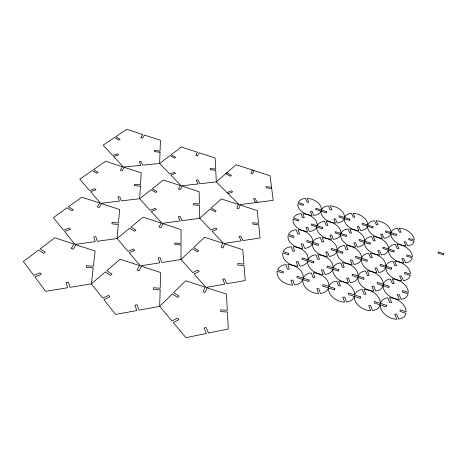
<?xml version="1.0" encoding="UTF-8"?>
<svg xmlns="http://www.w3.org/2000/svg" width="467" height="467" viewBox="0 0 467 467"><rect width="100%" height="100%" fill="white"/><g stroke="black" fill="none" stroke-linecap="round" stroke-linejoin="round"><path stroke-width="0.7" d="M253.937 170.548L252.635 173.817L250.913 173.257L252.227 169.994M228.229 193.752L232.636 191.937L231.486 190.793L227.073 192.597M271.531 187.226L266.091 186.637L266.237 187.874L271.689 188.464M226.88 172.749L231.469 175.411L230.482 176.275L225.882 173.607M257.264 202.409L255.145 198.475L253.441 198.691L255.554 202.631M390.844 233.804A12.399 7.881 25.4 0 0 406.016 245.94L404.013 241.766L405.683 241.725L407.691 245.899A12.399 7.881 25.4 0 0 414.101 241.351L408.713 239.6L408.858 238.374L414.241 240.12A12.399 7.881 25.4 0 0 399.168 228.188L401.106 232.227L399.454 232.251L397.522 228.217A12.399 7.881 25.4 0 0 391.031 232.589M388.381 250.224A12.732 8.272 26.1 0 0 403.908 262.863L401.871 258.485L403.581 258.432L405.63 262.804A12.732 8.272 26.1 0 0 412.227 257.977L406.699 256.179L406.856 254.889L412.373 256.681A12.732 8.272 26.1 0 0 396.938 244.27L398.917 248.491L397.224 248.532L395.251 244.311A12.732 8.272 26.1 0 0 388.573 248.946M390.78 233.78A12.329 7.91 24 0 1 384.148 238.258L382.263 234.125L380.576 234.154L382.455 238.293A12.329 7.91 24 0 1 367.558 226.25M367.78 225.047A12.329 7.91 24 0 1 374.487 220.745L376.303 224.744L377.972 224.72L376.151 220.728A12.329 7.91 24 0 1 390.961 232.566M388.311 250.201A12.65 8.307 24.6 0 1 381.486 254.953L379.572 250.627L377.838 250.668L379.753 255A12.65 8.307 24.6 0 1 364.505 242.466M364.745 241.2A12.65 8.307 24.6 0 1 371.644 236.641L373.489 240.82L375.205 240.785L373.349 236.606A12.65 8.307 24.6 0 1 388.503 248.923M367.488 226.226A12.265 7.927 22.5 0 1 360.641 230.622L358.878 226.536L357.179 226.559L358.93 230.651A12.265 7.927 22.5 0 1 344.302 218.702M344.57 217.517A12.265 7.927 22.5 0 1 351.488 213.291L353.186 217.243L354.867 217.231L353.169 213.279A12.265 7.927 22.5 0 1 367.716 225.024M364.435 242.443A12.58 8.33 23 0 1 357.383 247.113L355.597 242.828L353.846 242.869L355.632 247.154A12.58 8.33 23 0 1 340.671 234.714M340.951 233.465A12.58 8.33 23 0 1 348.078 228.988L349.795 233.121L351.528 233.091L349.801 228.958A12.58 8.33 23 0 1 364.674 241.176M344.237 218.679A12.218 7.945 21 0 1 337.174 223.004L335.534 218.959L333.812 218.976L335.446 223.028A12.218 7.945 21 0 1 321.086 211.166M321.401 209.998A12.218 7.945 21 0 1 328.523 205.848L330.099 209.759L331.803 209.747L330.222 205.836A12.218 7.945 21 0 1 344.506 217.494M340.601 234.691A12.527 8.348 21.3 0 1 333.321 239.285L331.663 235.047L329.895 235.082L331.547 239.32A12.527 8.348 21.3 0 1 316.871 226.98M317.198 225.748A12.527 8.348 21.3 0 1 324.542 221.34L326.135 225.438L327.887 225.409L326.281 221.323A12.527 8.348 21.3 0 1 340.887 233.447M321.016 211.148A12.183 7.951 19.4 0 1 313.742 215.392L312.225 211.393L310.485 211.405L311.997 215.41A12.183 7.951 19.4 0 1 297.905 203.647L303.258 205.381L303.603 204.219L298.261 202.491A12.183 7.951 19.4 0 1 305.599 198.411L307.053 202.281L308.775 202.275L307.309 198.411A12.183 7.951 19.4 0 1 321.331 209.975M316.801 226.956A12.486 8.353 19.6 0 1 309.294 231.469L307.765 227.277L305.978 227.301L307.502 231.498A12.486 8.353 19.6 0 1 293.107 219.257L298.594 221.037L298.962 219.817L293.48 218.036A12.486 8.353 19.6 0 1 301.046 213.711L302.517 217.762L304.28 217.745L302.803 213.693A12.486 8.353 19.6 0 1 317.128 225.724M385.795 267.498A13.082 8.692 26.9 0 0 401.696 280.667L399.612 276.079L401.375 276.009L403.465 280.597A13.082 8.692 26.9 0 0 410.254 275.466L404.58 273.615L404.743 272.255L410.405 274.1A13.082 8.692 26.9 0 0 394.603 261.17L396.617 265.595L394.878 265.647L392.87 261.228A13.082 8.692 26.9 0 0 385.993 266.149M385.719 267.474A12.988 8.733 25.3 0 1 378.69 272.518L376.741 267.988L374.96 268.046L376.904 272.588A12.988 8.733 25.3 0 1 361.3 259.524M361.551 258.193A12.988 8.733 25.3 0 1 368.661 253.347L370.535 257.726L372.298 257.673L370.413 253.301A12.988 8.733 25.3 0 1 385.923 266.126M361.23 259.5A12.913 8.762 23.5 0 1 353.963 264.462L352.141 259.973L350.343 260.026L352.153 264.52A12.913 8.762 23.5 0 1 336.847 251.561M337.145 250.242A12.913 8.762 23.5 0 1 344.488 245.484L346.234 249.816L348.014 249.769L346.257 245.444A12.913 8.762 23.5 0 1 361.481 258.169M336.777 251.538A12.854 8.78 21.7 0 1 329.27 256.412L327.589 251.976L325.773 252.022L327.443 256.465A12.854 8.78 21.7 0 1 312.435 243.611M312.785 242.309A12.854 8.78 21.7 0 1 320.356 237.633L321.973 241.918L323.765 241.883L322.148 237.598A12.854 8.78 21.7 0 1 337.075 250.219M312.365 243.587A12.813 8.791 19.8 0 1 304.618 248.38L303.077 243.99L301.238 244.031L302.774 248.426A12.813 8.791 19.8 0 1 288.063 235.672L293.69 237.505L294.076 236.22L288.46 234.393A12.813 8.791 19.8 0 1 296.265 229.793L297.748 234.031L299.563 234.002L298.069 229.764A12.813 8.791 19.8 0 1 312.709 242.285M383.063 285.687A13.45 9.147 27.8 0 0 399.361 299.429L397.236 294.613L399.046 294.531L401.182 299.341A13.45 9.147 27.8 0 0 408.17 293.883L402.35 291.98L402.525 290.55L408.333 292.441A13.45 9.147 27.8 0 0 392.14 278.962L394.195 283.597L392.408 283.673L390.359 279.032A13.45 9.147 27.8 0 0 383.279 284.269M382.993 285.664A13.35 9.194 26 0 1 375.742 291.034L373.752 286.277L371.925 286.353L373.909 291.116A13.35 9.194 26 0 1 357.92 277.486M358.189 276.085A13.35 9.194 26 0 1 365.515 270.936L367.424 275.524L369.234 275.454L367.319 270.872A13.35 9.194 26 0 1 383.203 284.245M357.85 277.462A13.269 9.229 24.2 0 1 350.349 282.739L348.505 278.034L346.66 278.104L348.493 282.815A13.269 9.229 24.2 0 1 332.825 269.296M333.14 267.912A13.269 9.229 24.2 0 1 340.712 262.845L342.486 267.393L344.313 267.328L342.533 262.793A13.269 9.229 24.2 0 1 358.113 276.061M332.749 269.272A13.199 9.252 22.2 0 1 325.003 274.462L323.298 269.803L321.43 269.868L323.123 274.532A13.199 9.252 22.2 0 1 307.771 261.117M308.132 259.751A13.199 9.252 22.2 0 1 315.955 254.778L317.583 259.273L319.434 259.214L317.793 254.725A13.199 9.252 22.2 0 1 333.064 267.889M307.695 261.094A13.152 9.264 20.1 0 1 299.691 266.202L298.133 261.59L296.247 261.648L297.794 266.26A13.152 9.264 20.1 0 1 282.751 252.956L288.53 254.842L288.933 253.488L283.165 251.608A13.152 9.264 20.1 0 1 291.233 246.716L292.727 251.164L294.589 251.118L293.089 246.675A13.152 9.264 20.1 0 1 308.062 259.728M380.185 304.875A13.841 9.638 28.8 0 0 396.903 319.235L394.732 314.168L396.594 314.069L398.771 319.124A13.841 9.638 28.8 0 0 405.981 313.31L399.997 311.355L400.184 309.837L406.15 311.793A13.841 9.638 28.8 0 0 389.542 297.712L391.644 302.581L389.805 302.674L387.715 297.8A13.841 9.638 28.8 0 0 380.412 303.375M380.109 304.852A13.736 9.69 26.9 0 1 372.631 310.573L370.605 305.57L368.726 305.663L370.745 310.672A13.736 9.69 26.9 0 1 354.36 296.428M354.64 294.951A13.736 9.69 26.9 0 1 362.205 289.464L364.143 294.286L366.005 294.204L364.056 289.388A13.736 9.69 26.9 0 1 380.336 303.352M354.284 296.405A13.642 9.731 24.9 0 1 346.543 302.032L344.669 297.082L342.766 297.17L344.628 302.126A13.642 9.731 24.9 0 1 328.581 287.999M328.914 286.54A13.642 9.731 24.9 0 1 336.736 281.146L338.528 285.921L340.414 285.839L338.604 281.076A13.642 9.731 24.9 0 1 354.564 294.928M328.505 287.976A13.566 9.76 22.7 0 1 320.496 293.51L318.774 288.612L316.848 288.694L318.564 293.597A13.566 9.76 22.7 0 1 302.844 279.587M303.229 278.145A13.566 9.76 22.7 0 1 311.308 272.845L312.96 277.561L314.863 277.491L313.205 272.775A13.566 9.76 22.7 0 1 328.838 286.516M302.768 279.564A13.514 9.772 20.4 0 1 294.496 284.998L292.926 280.159L290.982 280.229L292.54 285.08A13.514 9.772 20.4 0 1 277.153 271.187L283.084 273.125L283.51 271.695L277.591 269.763A13.514 9.772 20.4 0 1 285.927 264.55L287.433 269.22L289.353 269.155L287.841 264.491A13.514 9.772 20.4 0 1 303.153 278.122M181.044 244.994L181.003 259.483L192.743 272.576L197.909 270.119L199.175 271.52L194.009 273.983L206.075 287.444L224.896 284.117L222.671 279.225L224.639 278.881L226.869 283.767L245.222 280.521L244.048 265.6L237.849 265.075L237.738 263.528L243.926 264.053L242.799 249.746L224.662 243.821L223.01 247.965L221.072 247.335L222.741 243.196L204.628 237.277L193.642 247.603L198.744 250.767L197.564 251.894L192.451 248.724L181.003 259.483L161.961 262.483L160.082 257.72L158.05 258.035L159.912 262.804L140.386 265.881L129.161 252.717L134.648 250.365L133.474 248.999L127.981 251.339L117.059 238.532L118.309 224.469L111.917 223.874L112.057 222.409L118.437 223.004L119.628 209.514L101.643 203.641L99.226 207.511L97.305 206.887L99.734 203.017L81.772 197.15L68.573 206.694L73.389 209.759L71.965 210.804L67.143 207.727L53.396 217.675L63.506 230.196L69.309 227.966L70.4 229.303L64.592 231.539L74.983 244.41L95.215 241.585L93.698 236.944L95.811 236.652L97.334 241.287L117.059 238.532L129.668 228.182L134.63 231.305L135.938 230.219L130.976 227.108L143.077 217.173L161.109 223.063L159.06 227.067L160.987 227.698L163.024 223.687L181.085 229.589L181.05 243.488L174.769 242.928L174.751 244.434L181.044 244.994M160.152 289.943L159.679 306.358L171.961 320.998L177.6 318.109L178.925 319.667L173.28 322.574L185.93 337.653L206.326 333.473L204.056 327.957L206.18 327.525L208.463 333.035L228.31 328.972L227.4 312.055L220.751 311.588L220.669 309.831L227.306 310.304L226.431 294.128L207.097 287.783L205.217 292.494L203.151 291.817L205.048 287.112L185.743 280.772L173.636 292.657L179.042 296.142L177.74 297.438L172.323 293.947L159.679 306.358L139.038 310.141L137.164 304.776L134.951 305.173L136.819 310.549L115.612 314.437L103.925 299.703L109.938 296.93L108.718 295.401L102.705 298.162L91.357 283.854L93.202 267.924L86.331 267.369L86.535 265.717L93.394 266.272L95.163 251.036L75.998 244.743L73.249 249.15L71.2 248.479L73.967 244.078L54.832 237.791L40.209 248.783L45.281 252.151L43.705 253.347L38.621 249.973L23.35 261.45L33.77 275.425L40.144 272.798L41.271 274.292L34.891 276.931L45.62 291.326L67.627 287.73L66.168 282.5L68.462 282.132L69.933 287.351L91.357 283.854L105.326 271.911L110.574 275.343L112.016 274.094L106.774 270.667L120.142 259.238L139.364 265.548L137.029 270.101L139.084 270.772L141.402 266.213L160.654 272.535L160.199 288.238L153.45 287.725L153.386 289.429L160.152 289.943M160.023 152.254L159.626 163.479L169.755 173.975L174.419 172.259L175.504 173.38L170.84 175.102L181.208 185.86L198.061 183.945L196.228 180.11L197.99 179.912L199.829 183.747L216.309 181.879L236.109 164.769L270.078 175.773L273.201 200.349L239.256 204.739L216.309 181.879L215.754 170.321L210.226 169.708L210.173 168.505L215.696 169.118L215.159 157.986L199.082 152.779L197.471 155.943L195.755 155.388L197.378 152.224L181.319 147.029L171.208 154.694L175.685 157.321L174.6 158.155L170.116 155.523L159.626 163.479L142.61 165.16L141.052 161.419L139.23 161.6L140.789 165.341L123.387 167.058L113.668 156.527L118.589 154.892L117.567 153.795L112.652 155.423L103.166 145.144L114.555 137.508L118.922 140.1L120.107 139.3L115.74 136.714L126.726 129.347L142.727 134.525L140.806 137.584L142.511 138.139L144.426 135.08L160.444 140.263L160.064 151.08L154.466 150.438L154.419 151.612L160.023 152.254M140.409 186.205L139.639 198.72L150.152 210.278L155.196 208.282L156.328 209.514L151.285 211.522L162.067 223.378L180.163 220.944L178.306 216.682L180.198 216.437L182.06 220.693L199.73 218.317L210.168 208.918L215.007 211.82L216.087 210.833L211.253 207.938L221.294 198.895L238.351 204.441L236.874 208.107L238.695 208.696L240.161 205.031L257.241 210.582L258.555 223.337L252.764 222.777L252.898 224.16L258.695 224.72L260.066 237.983L243.003 240.575L240.826 236.214L239.005 236.483L241.17 240.855L223.699 243.505L212.176 231.393L216.933 229.285L215.725 228.024L210.967 230.12L199.73 218.317L199.438 205.422L193.548 204.832L193.531 203.489L199.403 204.079L199.123 191.686L182.112 186.152L180.309 189.707L178.493 189.112L180.309 185.568L163.316 180.046L152.289 188.744L157 191.593L155.815 192.538L151.098 189.684L139.639 198.72L121.362 200.886L119.815 196.735L117.859 196.963L119.4 201.114L100.691 203.332L90.639 191.727L95.969 189.824L94.912 188.615L89.588 190.513L79.793 179.205L92.262 170.525L96.85 173.339L98.14 172.428L93.563 169.62L105.565 161.267L122.488 166.766L120.334 170.198L122.144 170.782L124.286 167.349L141.232 172.86L140.491 184.903L134.531 184.278L134.438 185.58L140.409 186.205M443.65 253.628L443.568 254.894L438.099 253.12L438.192 251.859L443.65 253.628M386.372 305.325L386.156 306.825L374.137 302.896L374.376 301.402L386.372 305.325M389.081 286.16L388.877 287.584L377.178 283.767L377.4 282.354L389.081 286.16M391.65 267.988L391.457 269.342L380.056 265.63L380.272 264.287L391.65 267.988M394.084 250.738L393.903 252.022L382.794 248.409L382.998 247.131L394.084 250.738M396.407 234.329L396.232 235.555L385.392 232.035L385.584 230.821L396.407 234.329M360.588 296.895L360.326 298.378L348.324 294.455L348.615 292.984L360.588 296.895M363.98 277.976L363.729 279.377L352.048 275.571L352.322 274.17L363.98 277.976M367.196 260.031L366.957 261.362L355.574 257.656L355.836 256.33L367.196 260.031M370.249 242.986L370.022 244.259L358.925 240.651L359.176 239.39L370.249 242.986M373.151 226.787L372.935 227.995L362.112 224.481L362.351 223.284L373.151 226.787M334.851 288.483L334.535 289.949L322.557 286.032L322.901 284.572L334.851 288.483M338.925 269.798L338.622 271.187L326.958 267.381L327.285 266.003L338.925 269.798M342.784 252.081L342.498 253.4L331.132 249.699L331.442 248.386L342.784 252.081M346.45 235.251L346.175 236.506L335.096 232.905L335.394 231.661L346.45 235.251M349.935 219.251L349.672 220.447L338.867 216.939L339.147 215.754L349.935 219.251M309.16 280.083L308.786 281.531L296.831 277.62L297.228 276.184L309.16 280.083M313.906 261.637L313.555 263.009L301.91 259.208L302.289 257.848L313.906 261.637M318.406 244.142L318.074 245.444L306.731 241.748L307.088 240.458L318.406 244.142M322.685 227.528L322.364 228.766L311.308 225.17L311.647 223.944L322.685 227.528M326.748 211.732L326.445 212.911L315.657 209.409L315.984 208.235L326.748 211.732"/></g></svg>
